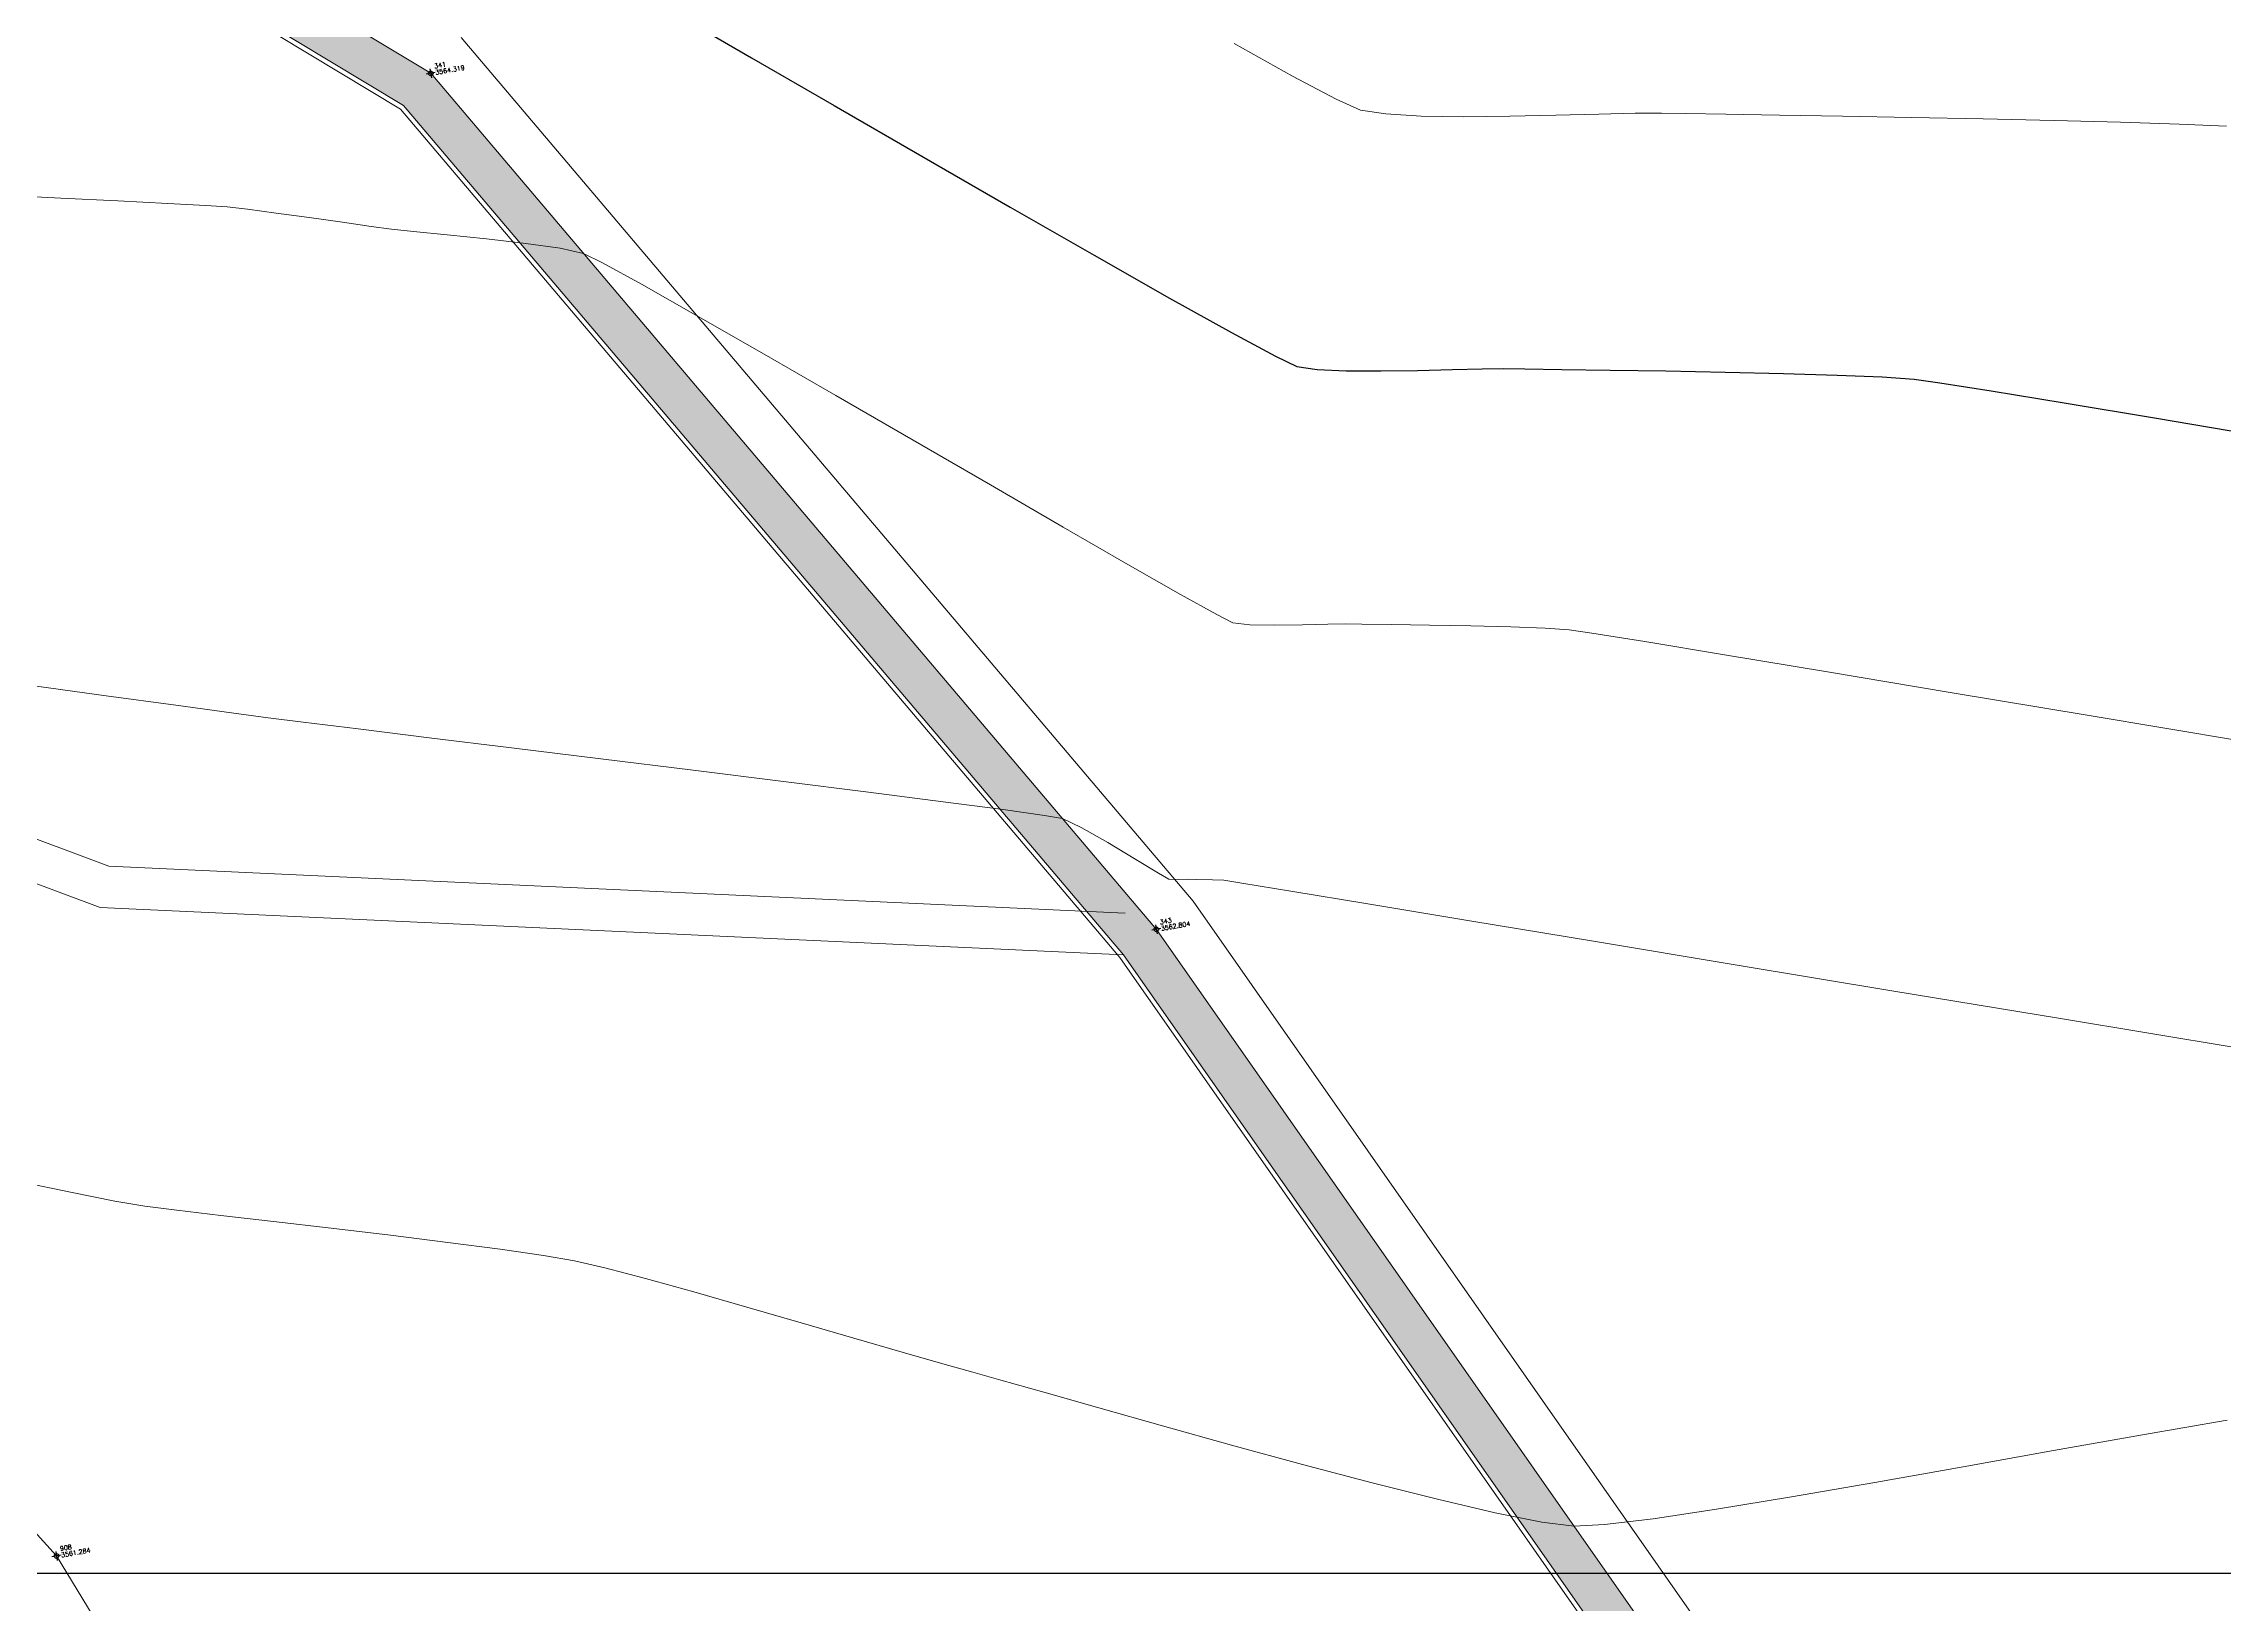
# Model space of a CAD drawing. Header units: millimetres. Extents: x 736950 to 740938, y 8500595 to 8502163.
# Drawn here: x 738206.58 to 738253.74, y 8501299.33 to 8501333.08 of the extents above; entities that cross this region are included whole.
import ezdxf

# ---------------------------------------------------------------- set-up
doc = ezdxf.new("R2010")
doc.units = ezdxf.units.MM
for name, color, linetype, lineweight in [('camino', 22, 'Continuous', 5), ('CAMINO ACTUAL', 1, 'Continuous', 13), ('CONT-MJR', 80, 'Continuous', 30), ('CONT-MNR', 96, 'Continuous', 15), ('COTAS', 40, 'Continuous', 5), ('otros', 4, 'Continuous', 5), ('pista', 251, 'Continuous', 5)]:
    doc.layers.add(name, color=color, linetype=linetype, lineweight=lineweight)
doc.layers.add('Cuadricula Coordenadas', color=5, linetype='Continuous')
doc.styles.add('5mm', font='arial.ttf', dxfattribs={"height": 3})
doc.styles.add('COTAS', font='arial.ttf')
doc.dimstyles.new('Copy of GenDist', dxfattribs={"dimtxt": 2, "dimasz": 2, "dimexe": 0.18, "dimexo": 0.0625, "dimgap": 1, "dimtad": 2, "dimdec": 3, "dimzin": 1, "dimdsep": 46, "dimtxsty": 'COTAS', "dimcen": 0.09, "dimadec": 3, "dimazin": 0, "dimtfac": 1, "dimtdec": 3, "dimtofl": 0, "dimtmove": 0, "dimatfit": 3, "dimfxl": 1, "dimtolj": 1, "dimtzin": 0, "dimarcsym": 0})

# ---------------------------------------------------------------- blocks, each defined once
blk = doc.blocks.new('*D158')
at = {"layer": 'COTAS', "color": 0, "lineweight": -2, "transparency": 16777216}
for p, q in [((738169.779740694, 8501324.935688619), (738170.3857640382, 8501325.420165705)), ((738171.4940221184, 8501323.745601872), (738220.3758375659, 8501262.600251298)), ((738221.1592623712, 8501260.66600394), (738221.7652857155, 8501261.150481027))]:
    blk.add_line(p, q, dxfattribs=at)
at = {"layer": 'COTAS', "color": 0, "transparency": 16777216}
for points in [[(738171.7543832934, 8501323.953744058), (738171.2336609433, 8501323.537459686), (738170.2451690035, 8501325.307768924)], [(738220.6361987409, 8501262.808393484), (738220.1154763908, 8501262.392109113), (738221.6246906808, 8501261.038084246)]]:
    blk.add_solid(points, dxfattribs=at)
at = {"layer": 'Defpoints', "color": 0, "transparency": 16777216}
for p in [(738169.7309229737, 8501324.89666196), (738221.110444651, 8501260.62697728), (738221.6246906808, 8501261.038084246)]:
    blk.add_point(p, dxfattribs=at)
at = {"layer": 'COTAS', "color": 0, "transparency": 16777216, "insert": (738197.5141464667, 8501294.435409749), "char_height": 2, "attachment_point": 5, "rotation": 308.6401106595746, "style": 'COTAS'}
blk.add_mtext('\\A1;82.283', dxfattribs=at)

msp = doc.modelspace()

# ---------------------------------------------------------------- hatches: boundary and pattern name
at = {"layer": 'pista'}
h = msp.add_hatch(dxfattribs=at)
h.set_pattern_fill('HONEY', color=256, scale=3, angle=9.94991650582834, style=0)
h.set_pattern_definition([(9.94991650582834, (1479841.21072825, -18.49207214638591), (0.4979252195647159, 0.4170677100899267), [0.375, -0.75]), (129.9499165058283, (1479841.21072825, -18.49207214638591), (-0.6101538418184378, 0.222682034283025), [0.3749999999999999, -0.7499999999999998]), (69.94991650582834, (1479841.21072825, -18.49207214638591), (-0.112228622253722, 0.6397497443729518), [-0.75, 0.375])])
h.paths.add_polyline_path([(737744.7999806425, 8501250.923935566), (737743.4751223363, 8501250.754223157), (737756.465848178, 8501242.026572531), (737763.5739612179, 8501242.006896213), (737770.002546867, 8501243.455222024), (737769.8468594846, 8501244.342704736), (737763.4750639071, 8501242.907173423), (737756.7405500773, 8501242.925815564)])
h.paths.add_polyline_path([(737794.2809870465, 8501256.017245878), (737809.7820272583, 8501263.709828075), (737823.391616501, 8501273.483615467), (737837.0791595323, 8501280.557800073), (737851.5530432165, 8501285.77819753), (737870.8510758049, 8501293.050216693, -0.9976846880626209), (737871.0089264096, 8501292.63424804), (737865.2748787645, 8501289.581801567, 0.7845063948290762), (737866.1540430214, 8501286.121818589), (737883.2588851704, 8501291.348365877), (737897.4188924351, 8501296.516943583), (737903.2981396064, 8501301.44146652, -0.5512150924587264), (737904.1219025984, 8501301.177325813), (737906.855912117, 8501297.98174819, 0.5618964424650519), (737910.2738656431, 8501298.536066804), (737914.22079628, 8501308.558674501), (737925.6412323939, 8501300.72656757, 0.340189525830376), (737928.7023693406, 8501300.894137181), (737936.9171069289, 8501306.117412793, -0.358727273887905), (737938.1716059428, 8501305.962964654), (737943.1732157968, 8501301.051021611, 0.3417074120720416), (737946.0555081918, 8501300.709858142), (737955.8779356404, 8501307.072689936), (737971.8320576148, 8501314.464803053), (737988.5677626224, 8501323.411181662), (738023.1375471824, 8501336.282937778), (738044.4246208373, 8501357.728329657), (738061.4456776979, 8501362.208386911), (738078.9085143938, 8501363.070318012), (738112.0997810266, 8501372.051506756), (738118.6561313582, 8501373.365123207), (738128.3493353954, 8501376.976906104), (738155.2251721952, 8501366.826195797), (738176.6167526407, 8501363.543890122), (738193.8053773039, 8501353.328603027), (738204.7313956148, 8501340.877429372), (738207.705198212, 8501335.751671141), (738214.35685511, 8501331.742925933), (738229.9282901662, 8501313.374534177), (738233.5603594936, 8501308.186787868), (738234.53883727, 8501308.358438132), (738230.6417003467, 8501313.924784988), (738214.9478837823, 8501332.43754055), (738208.3676942562, 8501336.403214611), (738205.4657963786, 8501341.405035153), (738194.387784551, 8501354.029418997), (738176.9261677533, 8501364.406946706), (738155.4549153853, 8501367.70147717), (738128.3514754312, 8501377.93815071), (738118.4090486554, 8501374.233504975), (738111.8936108743, 8501372.928085677), (738078.7671659255, 8501363.964436961), (738061.3074614278, 8501363.102660457), (738043.958527311, 8501358.536303693), (738022.6381405202, 8501337.057350922), (737988.196920163, 8501324.233464561), (737971.4304040315, 8501315.270615296), (737955.4419368334, 8501307.862588815), (737945.5806043665, 8501301.47455489, -0.3391433520832071), (737943.8038299843, 8501301.693147572), (737938.8116631231, 8501306.59581691, 0.3560082385246841), (737936.4342009705, 8501306.876887502), (737928.158540546, 8501301.61487459, -0.3502196171718997), (737926.1502499409, 8501301.468794718), (737914.5128481541, 8501309.44969617, 0.4302069892023044), (737913.4330382891, 8501309.014522241), (737909.4507249827, 8501298.90206584, -0.5704007069138802), (737907.5397775185, 8501298.566836312), (737904.9064502402, 8501301.644734057, 0.4931454261128044), (737902.7202336333, 8501302.131411942), (737896.9620044216, 8501297.308254998), (737882.9728831241, 8501292.20205278), (737866.0373022418, 8501287.027224885, -0.7384715771871906), (737865.6977918843, 8501288.787355538), (737871.5108758068, 8501291.881875956, 0.9119586051647783), (737870.5337161538, 8501293.892406015), (737851.2416702455, 8501286.62264278), (737836.7183275839, 8501281.384406622), (737822.9200107896, 8501274.252970394), (737809.3164408724, 8501264.483505804), (737793.8201376351, 8501256.79327439), (737778.9884914039, 8501246.402265295), (737769.846859484, 8501244.34270474), (737770.0025468671, 8501243.455222024), (737779.3594973255, 8501245.563292695)])
h.paths.add_polyline_path([(738260.5182952256, 8501271.251537092), (738234.538837269, 8501308.358438132), (738233.56035949, 8501308.186787868), (738259.6897886079, 8501270.86568047), (738269.3749442189, 8501234.589470252), (738274.5057655985, 8501215.583008338), (738279.7983711922, 8501189.602392923), (738280.7089290785, 8501189.641305126), (738275.382018582, 8501215.790318219), (738270.2441657205, 8501234.822827347)])

# ---------------------------------------------------------------- linework, layer by layer
at = {"linetype": 'Continuous', "extrusion": (-0.172787269436437, 0.9849591664230046, 0)}
for points, elevation in [([(-2196033.698162654, 0), (-2196033.498162655, 0)], 8245911.166062787), ([(-2196045.957162654, 0), (-2196045.757162655, 0)], 8245890.220062788), ([(-2196020.186162655, 0), (-2196019.986162655, 0)], 8245880.983062787)]:
    msp.add_lwpolyline(points, dxfattribs=dict(at, elevation=elevation))
at = {"linetype": 'Continuous', "extrusion": (0.9849591664230046, 0.172787269436437, 0)}
for points, elevation in [([(8245911.266062788, 0), (8245911.066062788, 0)], 2196033.598162655), ([(8245890.320062786, 0), (8245890.120062787, 0)], 2196045.857162654), ([(8245881.083062787, 0), (8245880.883062787, 0)], 2196020.086162655)]:
    msp.add_lwpolyline(points, dxfattribs=dict(at, elevation=elevation))
at = {"linetype": 'Continuous'}
for centre in [(738214.9478837845, 8501332.437540548), (738230.6417003514, 8501313.924784983), (738206.8543536813, 8501300.373816444)]:
    msp.add_circle(centre, 0.05, dxfattribs=at)
at = {"layer": 'camino'}
for p, q in [((738208.3676942562, 8501336.40321461), (738214.9478837845, 8501332.437540548)), ((738207.6278677519, 8501335.681519225), (738214.2911852582, 8501331.665746536)), ((738215.6045823109, 8501333.20933456), (738231.4343783318, 8501314.536174776)), ((738214.9478837845, 8501332.437540548), (738230.6417003514, 8501313.924784983)), ((738214.2911852582, 8501331.665746536), (738229.849022371, 8501313.313395191)), ((738231.4343783318, 8501314.536174776), (738261.4703144111, 8501271.635337135)), ((738230.6417003514, 8501313.924784983), (738260.5469717712, 8501271.210577894)), ((738229.849022371, 8501313.313395191), (738259.6236291311, 8501270.785818651))]:
    msp.add_line(p, q, dxfattribs=at)
at = {"layer": 'CAMINO ACTUAL'}
for points in [[(737988.1969201654, 8501324.23346456), (738022.638140521, 8501337.057350922), (738043.9585273108, 8501358.536303693), (738061.3074614247, 8501363.102660459), (738078.7671659256, 8501363.964436961), (738111.8936108851, 8501372.92808568), (738118.4090486645, 8501374.233504977), (738128.3514754305, 8501377.93815071), (738155.454915393, 8501367.70147717), (738176.9261677564, 8501364.406946704), (738194.3877845515, 8501354.029418996), (738205.4657963796, 8501341.405035151), (738208.3676942562, 8501336.40321461), (738214.9478837845, 8501332.437540548), (738230.6417003514, 8501313.924784983), (738260.5182952263, 8501271.25153709), (738270.2441656903, 8501234.822827455), (738275.3820185816, 8501215.79031822), (738280.7089290787, 8501189.641305126)], [(737988.5677626258, 8501323.411181664), (738023.1375471818, 8501336.282937778), (738044.4246208366, 8501357.728329655), (738061.4456777014, 8501362.208386911), (738078.9085143864, 8501363.070318013), (738112.0997810143, 8501372.051506754), (738118.6561313678, 8501373.365123209), (738128.349335396, 8501376.976906104), (738155.2251721928, 8501366.826195799), (738176.6167526424, 8501363.54389012), (738193.8053773035, 8501353.328603027), (738204.7313956139, 8501340.877429372), (738207.7051982115, 8501335.751671143), (738214.356855111, 8501331.742925936), (738229.9282901693, 8501313.374534167), (738259.6897886079, 8501270.86568047), (738269.3749442361, 8501234.589470183), (738274.5057655985, 8501215.583008338), (738279.7983711922, 8501189.602392923)], [(738093.8761718919, 8501235.46064126), (738093.9013649912, 8501263.021458106), (738108.246504098, 8501293.376162551), (738130.6927590324, 8501322.971834073), (738156.0281694944, 8501333.182252103), (738181.8628178234, 8501325.055443931), (738207.9830106231, 8501315.289604774), (738229.969835605, 8501314.273574755)], [(738094.776171516, 8501235.459818577), (738094.8011804053, 8501262.819112971), (738109.0201933249, 8501292.906930974), (738131.2596733273, 8501322.229967128), (738156.0656004942, 8501332.226998217), (738181.5699871156, 8501324.204080507), (738207.8002450941, 8501314.397090089), (738229.9282901693, 8501313.374534167)]]:
    msp.add_lwpolyline(points, dxfattribs=at)
at = {"layer": 'CONT-MJR', "extrusion": (0.5012725048229137, 0.865289475209633, 0), "elevation": 7726164.110055229}
msp.add_lwpolyline([(3622710.568837062, 3565), (3622708.74525395, 3565)], dxfattribs=at)
at = {"layer": 'CONT-MJR', "extrusion": (-0.5011766257147247, -0.8653450120253787, 0), "elevation": -7726565.466950973}
msp.add_lwpolyline([(-3621852.646556129, 3565), (-3621850.581116423, 3565)], dxfattribs=at)
at = {"layer": 'CONT-MJR', "elevation": 3565}
for points in [[(738223.6744200895, 8501331.740000406), (738225.5714767193, 8501330.643273493)], [(738230.9245587981, 8501327.57824406), (738232.2640502524, 8501326.829822067)], [(738232.2640502524, 8501326.829822067), (738233.2150204356, 8501326.317129342)], [(738234.1173818175, 8501326.0346995), (738234.7495761048, 8501326.005224729)], [(738235.4986153775, 8501326.0015767), (738236.2887147941, 8501326.014129318)], [(738237.6889546969, 8501326.049332086), (738238.1475254999, 8501326.052730046)], [(738238.6096171843, 8501326.045982061), (738239.4081314057, 8501326.035144785)], [(738240.455138252, 8501326.019979246), (738241.662707809, 8501326.00024648)], [(738241.662707809, 8501326.00024648), (738242.942910165, 8501325.97570751)], [(738247.0314493106, 8501325.824710263), (738247.5891900763, 8501325.747013452)], [(738247.5891900763, 8501325.747013452), (738248.6941298221, 8501325.571379514)]]:
    msp.add_lwpolyline(points, dxfattribs=at)
at = {"layer": 'CONT-MJR', "extrusion": (-0.4992340795629375, -0.8664671567941549, 0), "elevation": -7734671.155130211}
msp.add_lwpolyline([(-3604505.766764665, 3565), (-3604503.565707985, 3565)], dxfattribs=at)
at = {"layer": 'CONT-MJR', "extrusion": (-0.4971752958823187, -0.8676501167892097, 0), "elevation": -7743208.037200491}
msp.add_lwpolyline([(-3586127.873603895, 3565.00000000001), (-3586125.77877559, 3565.00000000001)], dxfattribs=at)
at = {"layer": 'CONT-MJR', "extrusion": (-0.4938015252215336, -0.8695746395157158, 0), "elevation": -7757078.420769432}
msp.add_lwpolyline([(-3556023.507036785, 3565), (-3556021.634442233, 3565)], dxfattribs=at)
at = {"layer": 'CONT-MJR', "extrusion": (-0.4253414125372584, -0.905032973311365, 0), "elevation": -8007981.792340446}
msp.add_lwpolyline([(-2947840.742580813, 3565.00000000001), (-2947840.231221628, 3565.00000000001)], dxfattribs=at)
at = {"layer": 'CONT-MJR', "extrusion": (-0.1461234980581915, -0.9892663561019539, 0), "elevation": -8517949.179999594}
msp.add_lwpolyline([(-511933.7674047934, 3565.000000000013), (-511933.3230710133, 3565.000000000013)], dxfattribs=at)
at = {"layer": 'CONT-MJR', "extrusion": (-0.004870220292260169, -0.9999881404068275, 0), "elevation": -8504820.548814716}
msp.add_lwpolyline([(696822.6639905449, 3565.000000000003), (696823.4130387009, 3565.000000000003)], dxfattribs=at)
at = {"layer": 'CONT-MJR', "extrusion": (0.02531330530418849, -0.9996795669486183, 0), "elevation": -8479914.707730953}
msp.add_lwpolyline([(953196.3942942556, 3565), (953197.1499111009, 3565)], dxfattribs=at)
at = {"layer": 'CONT-MJR', "extrusion": (0.02492089368957684, -0.9996894263008451, 0), "elevation": -8480288.21808915}
msp.add_lwpolyline([(949868.4093750955, 3565.000000000003), (949869.0544406181, 3565.000000000003)], dxfattribs=at)
at = {"layer": 'CONT-MJR', "extrusion": (-0.01460157311279123, -0.9998933913486138, 0), "elevation": -8511199.17611033}
msp.add_lwpolyline([(614026.7110375764, 3565.000000000012), (614027.1731785291, 3565.000000000012)], dxfattribs=at)
at = {"layer": 'CONT-MJR', "extrusion": (-0.01448314184357377, -0.999895113800612, 0), "elevation": -8511126.389429692}
msp.add_lwpolyline([(615036.0661801808, 3565.000000000004), (615037.1132968548, 3565.000000000004)], dxfattribs=at)
at = {"layer": 'CONT-MJR', "extrusion": (-0.02338202665186079, -0.9997266030418774, 0), "elevation": -8516263.355212424}
msp.add_lwpolyline([(539262.8789950691, 3565.000000000006), (539264.144246226, 3565.000000000006)], dxfattribs=at)
at = {"layer": 'CONT-MJR', "extrusion": (-0.0300019205580159, -0.9995498410598795, 0), "elevation": -8519647.74232115}
msp.add_lwpolyline([(482855.774911873, 3565.000000000004), (482856.9371132618, 3565.000000000004)], dxfattribs=at)
at = {"layer": 'CONT-MJR', "extrusion": (-0.04158223649759873, -0.9991350847647469, 0), "elevation": -8524670.878502151}
msp.add_lwpolyline([(384102.705241216, 3565.00000000001), (384103.6766026333, 3565.00000000001)], dxfattribs=at)
at = {"layer": 'CONT-MJR', "extrusion": (-0.06660209229168952, -0.9977796155977379, 0), "elevation": -8531618.410373189}
msp.add_lwpolyline([(170401.0591035025, 3565.00000000001), (170401.7520765882, 3565.00000000001)], dxfattribs=at)
at = {"layer": 'CONT-MJR', "extrusion": (-0.1626567048812418, -0.9866827232485511, 0), "elevation": -8508192.165961329}
msp.add_lwpolyline([(-654380.3726045337, 3565.00000000001), (-654378.7676444073, 3565.00000000001)], dxfattribs=at)
at = {"layer": 'CONT-MJR', "extrusion": (-0.1652111391215699, -0.9862582215171407, 0), "elevation": -8506469.15043514}
msp.add_lwpolyline([(-676408.2326263668, 3565.000000000013), (-676406.2111671097, 3565.000000000013)], dxfattribs=at)
at = {"layer": 'CONT-MJR', "extrusion": (-0.1665186328689467, -0.9860383080324299, 0), "elevation": -8505564.854663765}
msp.add_lwpolyline([(-687683.9920477093, 3565), (-687681.6237594993, 3565)], dxfattribs=at)
at = {"layer": 'CONT-MNR'}
for points, elevation in [([(738232.3224877508, 8501333.079970274), (738233.5845271184, 8501332.37467633)], 3566), ([(738235.0603842941, 8501331.643726407), (738235.6025549524, 8501331.55793521)], 3566), ([(738237.2885989349, 8501331.49950191), (738238.2846938676, 8501331.508089177)], 3566), ([(738241.5654786485, 8501331.575473674), (738242.0840358865, 8501331.567073502)], 3566), ([(738242.0840358865, 8501331.567073502), (738242.9595067455, 8501331.553455757)], 3566), ([(738246.975585755, 8501331.484176757), (738248.5268958047, 8501331.452568388)], 3566), ([(738252.7661356846, 8501331.336228697), (738253.7903804571, 8501331.291237159)], 3566), ([(738211.606913214, 8501329.416183986), (738212.3217128693, 8501329.3168958)], 3564), ([(738212.3217128693, 8501329.3168958), (738213.0363465053, 8501329.21581786)], 3564), ([(738213.6588343073, 8501329.127731014), (738214.0971964623, 8501329.067416111)], 3564), ([(738214.0971964623, 8501329.067416111), (738214.5761045992, 8501329.015510414)], 3564), ([(738217.0077026489, 8501328.760443356), (738217.7480468424, 8501328.65292711)], 3564), ([(738217.7480468424, 8501328.65292711), (738218.2523902716, 8501328.539475307)], 3564), ([(738222.1110316535, 8501326.391270706), (738223.7064213024, 8501325.471271433)], 3564), ([(738225.3819050547, 8501324.501901306), (738227.0513841009, 8501323.535064528)], 3564), ([(738227.0513841009, 8501323.535064528), (738228.6287596319, 8501322.622665295)], 3564), ([(738228.6287596319, 8501322.622665295), (738230.0279328387, 8501321.816607807)], 3564), ([(738231.1628049118, 8501321.168796264), (738231.9472770424, 8501320.731134864)], 3564), ([(738231.9472770424, 8501320.731134864), (738232.2952504213, 8501320.555527804)], 3564), ([(738232.6620948551, 8501320.511721967), (738233.2022063286, 8501320.501650682)], 3564), ([(738233.8023277785, 8501320.510928176), (738234.3492021402, 8501320.525168682)], 3564), ([(738234.3492021402, 8501320.525168682), (738234.7295723512, 8501320.529986419)], 3564), ([(738234.7295723512, 8501320.529986419), (738235.0888925287, 8501320.524857875)], 3564), ([(738235.0888925287, 8501320.524857875), (738235.7284761752, 8501320.515986267)], 3564), ([(738236.5465417794, 8501320.50309498), (738237.4413078293, 8501320.485907402)], 3564), ([(738240.057081504, 8501320.33247575), (738241.2033142314, 8501320.146751959)], 3564), ([(738207.9277266618, 8501318.977274537), (738209.4369350031, 8501318.771589886)], 3563), ([(738211.4304649623, 8501318.50276237), (738212.1878342906, 8501318.406362794)], 3563), ([(738220.6202734974, 8501317.365596509), (738222.5810532338, 8501317.12165273)], 3563), ([(738222.5810532338, 8501317.12165273), (738224.4149880619, 8501316.891099837)], 3563), ([(738224.4149880619, 8501316.891099837), (738226.0285313225, 8501316.684789702)], 3563), ([(738229.5913708528, 8501315.801432947), (738230.2000218623, 8501315.43771721)], 3563), ([(738230.9126834847, 8501315.011428501), (738231.1104196258, 8501315.003110323)], 3563), ([(738231.1104196258, 8501315.003110323), (738231.3116192027, 8501315.00724279)], 3563), ([(738231.5175810064, 8501315.004319675), (738231.8525194197, 8501314.997727806)], 3563), ([(738231.8525194197, 8501314.997727806), (738232.104537758, 8501314.986891298)], 3563), ([(738237.4244508494, 8501314.108478615), (738240.0959407446, 8501313.6663758)], 3563), ([(738250.1934965468, 8501311.996747117), (738254.0169309841, 8501311.365488913)], 3563), ([(738208.116872901, 8501308.047358004), (738208.763733462, 8501307.938108629)], 3562), ([(738215.3190864145, 8501307.15558836), (738216.4466701711, 8501307.008277854)], 3562), ([(738216.4466701711, 8501307.008277854), (738217.3850275788, 8501306.873284202)], 3562), ([(738221.7847685914, 8501305.757607529), (738222.9602051588, 8501305.417107813)], 3562), ([(738225.1451533191, 8501304.779818753), (738226.0235643106, 8501304.52659556)], 3562), ([(738226.0235643106, 8501304.52659556), (738226.6718661753, 8501304.346030694)], 3562), ([(738226.6718661753, 8501304.346030694), (738227.2774787352, 8501304.177980555)], 3562), ([(738248.090816319, 8501302.304115344), (738250.0458760018, 8501302.653135909)], 3562), ([(738250.0458760018, 8501302.653135909), (738251.973282803, 8501302.995090038)], 3562), ([(738233.8019196317, 8501302.354431959), (738235.3115283103, 8501301.955486085)], 3562), ([(738246.177703623, 8501301.965125307), (738248.090816319, 8501302.304115344)], 3562), ([(738235.3115283103, 8501301.955486085), (738236.7245254484, 8501301.599269303)], 3562), ([(738242.7557186604, 8501301.385624701), (738244.3761377807, 8501301.653262772)], 3562), ([(738238.9780821782, 8501301.1078364), (738239.677340307, 8501301.01902697)], 3562)]:
    msp.add_lwpolyline(points, dxfattribs=dict(at, elevation=elevation))
at = {"layer": 'CONT-MNR', "extrusion": (0.4670101056742672, 0.8842519783399468, 0), "elevation": 7862082.515155288}
msp.add_lwpolyline([(3317423.623074566, 3566), (3317422.555537811, 3566)], dxfattribs=at)
at = {"layer": 'CONT-MNR', "extrusion": (-0.400384226336248, -0.9163473529732731, 0), "elevation": -8085750.421982883}
msp.add_lwpolyline([(-2727319.929987173, 3566.00000000001), (-2727319.349546051, 3566.00000000001)], dxfattribs=at)
at = {"layer": 'CONT-MNR', "extrusion": (-0.05847194006404757, -0.9982890524417998, 0), "elevation": -8529952.293370446}
msp.add_lwpolyline([(239883.1708332012, 3566), (239883.9395163231, 3566)], dxfattribs=at)
at = {"layer": 'CONT-MNR', "extrusion": (-0.0146792267919823, -0.9998922543458318, 0), "elevation": -8511252.270563843}
msp.add_lwpolyline([(613363.8548493012, 3566.000000000013), (613364.7736243325, 3566.000000000013)], dxfattribs=at)
at = {"layer": 'CONT-MNR', "extrusion": (0.02127929500268841, -0.9997735701668597, 0), "elevation": -8483697.362772062}
msp.add_lwpolyline([(918973.4665985268, 3566.000000000013), (918974.4664495565, 3566.000000000013)], dxfattribs=at)
at = {"layer": 'CONT-MNR', "extrusion": (0.02644140197323885, -0.9996503650085311, 0), "elevation": -8478839.084719466}
msp.add_lwpolyline([(962768.294308344, 3566.000000000006), (962769.2238984999, 3566.000000000006)], dxfattribs=at)
at = {"layer": 'CONT-MNR', "extrusion": (0.02355716582404116, -0.9997224914636754, 0), "elevation": -8481581.514739273}
msp.add_lwpolyline([(938302.6227639475, 3566.000000000004), (938303.4079983043, 3566.000000000004)], dxfattribs=at)
at = {"layer": 'CONT-MNR', "extrusion": (0.005346409511762629, -0.9999857078505335, 0), "elevation": -8497263.131444488}
msp.add_lwpolyline([(783682.0475309489, 3566), (783682.6144176127, 3566)], dxfattribs=at)
at = {"layer": 'CONT-MNR', "extrusion": (-0.01602568392547288, -0.9998715804815742, 0), "elevation": -8512070.664880956}
msp.add_lwpolyline([(601908.5022800736, 3566.00000000001), (601909.6596316511, 3566.00000000001)], dxfattribs=at)
at = {"layer": 'CONT-MNR', "extrusion": (-0.01700133932218534, -0.999855466785701, 0), "elevation": -8512653.948866643}
msp.add_lwpolyline([(593603.3937991987, 3566.00000000001), (593604.7577498475, 3566.00000000001)], dxfattribs=at)
at = {"layer": 'CONT-MNR', "extrusion": (-0.01841855094534933, -0.999830364102368, 0), "elevation": -8513486.792709455}
msp.add_lwpolyline([(581538.0399765508, 3566.000000000013), (581539.535352766, 3566.000000000013)], dxfattribs=at)
at = {"layer": 'CONT-MNR', "extrusion": (-0.02308706435074295, -0.9997334582075688, 0), "elevation": -8516109.483692251}
msp.add_lwpolyline([(541780.9664977448, 3566), (541782.4992223044, 3566)], dxfattribs=at)
at = {"layer": 'CONT-MNR', "extrusion": (-0.02702217986611341, -0.99963483422462, 0), "elevation": -8518176.147789752}
msp.add_lwpolyline([(508255.9688999925, 3566), (508257.4075658137, 3566)], dxfattribs=at)
at = {"layer": 'CONT-MNR', "extrusion": (-0.03314558928086659, -0.9994505339991692, 0), "elevation": -8521129.966669451}
msp.add_lwpolyline([(456064.2150485552, 3566.000000000012), (456065.4845294771, 3566.000000000012)], dxfattribs=at)
at = {"layer": 'CONT-MNR', "extrusion": (-0.05208373931716878, -0.9986427209461556, 0), "elevation": -8528239.639761042}
msp.add_lwpolyline([(294422.6907617222, 3564.000000000004), (294423.9547864757, 3564.000000000004)], dxfattribs=at)
at = {"layer": 'CONT-MNR', "extrusion": (-0.04956873899913689, -0.9987707144855799, 0), "elevation": -8527471.164331151}
msp.add_lwpolyline([(315899.2875020987, 3564.000000000013), (315900.517070063, 3564.000000000013)], dxfattribs=at)
at = {"layer": 'CONT-MNR', "extrusion": (-0.04927222717171029, -0.9987853861713935, 0), "elevation": -8527377.00571341}
msp.add_lwpolyline([(318432.0926266743, 3564.000000000013), (318433.1765944774, 3564.000000000013)], dxfattribs=at)
at = {"layer": 'CONT-MNR', "extrusion": (-0.05224619928792515, -0.9986342346725184, 0), "elevation": -8528287.43075428}
msp.add_lwpolyline([(293038.8779061816, 3564.000000000013), (293039.7051292745, 3564.000000000013)], dxfattribs=at)
at = {"layer": 'CONT-MNR', "extrusion": (-0.06612575474635587, -0.9978112970693531, 0), "elevation": -8531537.394798959}
msp.add_lwpolyline([(174437.5289052182, 3564.000000000003), (174437.9882934552, 3564.000000000003)], dxfattribs=at)
at = {"layer": 'CONT-MNR', "extrusion": (-0.1161641149415028, -0.9932300329731565, 0), "elevation": -8529529.404097699}
msp.add_lwpolyline([(-254336.5393445158, 3564.000000000013), (-254336.0971586796, 3564.000000000013)], dxfattribs=at)
at = {"layer": 'CONT-MNR', "extrusion": (0.1316208817282614, 0.9913001278589019, 0), "elevation": 8524532.999837788}
msp.add_lwpolyline([(387163.8417538719, 3564.000000000013), (387163.2133005473, 3564.000000000013)], dxfattribs=at)
at = {"layer": 'CONT-MNR', "extrusion": (-0.1401118672942976, -0.9901356799162957, 0), "elevation": -8520901.790279591}
msp.add_lwpolyline([(-460206.044245788, 3564), (-460205.4155563922, 3564)], dxfattribs=at)
at = {"layer": 'CONT-MNR', "extrusion": (-0.09689433539432096, -0.9952946738370968, 0), "elevation": -8532856.300404338}
msp.add_lwpolyline([(-88989.5891805205, 3564), (-88988.86066962138, 3564)], dxfattribs=at)
at = {"layer": 'CONT-MNR', "extrusion": (-0.1006769015409439, -0.9949191733483254, 0), "elevation": -8532456.395437505}
msp.add_lwpolyline([(-121422.8999444033, 3564), (-121422.044886013, 3564)], dxfattribs=at)
at = {"layer": 'CONT-MNR', "extrusion": (-0.1142203624402838, -0.9934554387611003, 0), "elevation": -8530010.707938002}
msp.add_lwpolyline([(-237640.012392491, 3564.000000000013), (-237639.1509537068, 3564.000000000013)], dxfattribs=at)
at = {"layer": 'CONT-MNR', "extrusion": (-0.4410664600811168, -0.8974744440882495, 0), "elevation": -7955328.416326227}
msp.add_lwpolyline([(-3087118.869213189, 3564.000000000006), (-3087118.407890699, 3564.000000000006)], dxfattribs=at)
at = {"layer": 'CONT-MNR', "extrusion": (0.4813396417590663, 0.8765341689125724, 0), "elevation": 7807038.676082176}
msp.add_lwpolyline([(3444952.450484946, 3564.00000000001), (3444951.493859962, 3564.00000000001)], dxfattribs=at)
at = {"layer": 'CONT-MNR', "extrusion": (-0.4922465894894001, -0.8704557973476047, 0), "elevation": -7763416.168012808}
msp.add_lwpolyline([(-3542162.205084375, 3564.00000000001), (-3542160.853028339, 3564.00000000001)], dxfattribs=at)
at = {"layer": 'CONT-MNR', "extrusion": (-0.4970724960325081, -0.8677090144097918, 0), "elevation": -7743627.451502348}
msp.add_lwpolyline([(-3585215.195609358, 3564.000000000002), (-3585213.548517172, 3564.000000000002)], dxfattribs=at)
at = {"layer": 'CONT-MNR', "extrusion": (0.5007859952828773, 0.865571133372953, 0), "elevation": 7728194.016902389}
msp.add_lwpolyline([(3618359.607104475, 3564.000000000013), (3618357.67140712, 3564.000000000013)], dxfattribs=at)
at = {"layer": 'CONT-MNR', "extrusion": (-0.4957426904840239, -0.868469449567261, 0), "elevation": -7749110.418907053}
msp.add_lwpolyline([(-3573337.924022828, 3564), (-3573336.617273264, 3564)], dxfattribs=at)
at = {"layer": 'CONT-MNR', "extrusion": (0.1185701978472693, 0.9929456723217337, 0), "elevation": 8528881.803936232}
msp.add_lwpolyline([(274978.6974949439, 3564.00000000001), (274978.3280442841, 3564.00000000001)], dxfattribs=at)
at = {"layer": 'CONT-MNR', "extrusion": (0.01545751551313246, -0.999880525469999, 0), "elevation": -8488893.55920395}
msp.add_lwpolyline([(869554.295677841, 3564.000000000004), (869554.8958709984, 3564.000000000004)], dxfattribs=at)
at = {"layer": 'CONT-MNR', "extrusion": (0.01575629910945536, 0.9998758618140422, 0), "elevation": 8511897.040430324}
msp.add_lwpolyline([(-604194.7363568046, 3564.000000000013), (-604195.5545239743, 3564.000000000013)], dxfattribs=at)
at = {"layer": 'CONT-MNR', "extrusion": (-0.02501328127822935, -0.9996871189325669, 0), "elevation": -8517126.324448735}
msp.add_lwpolyline([(525360.5402387986, 3564.000000000002), (525361.4101959758, 3564.000000000002)], dxfattribs=at)
at = {"layer": 'CONT-MNR', "extrusion": (-0.03579987056076516, -0.9993589791800704, 0), "elevation": -8522299.776709048}
msp.add_lwpolyline([(433418.9126533531, 3564.000000000003), (433419.6559522289, 3564.000000000003)], dxfattribs=at)
at = {"layer": 'CONT-MNR', "extrusion": (-0.06160481028431519, -0.9981006198524445, 0), "elevation": -8530652.275124624}
msp.add_lwpolyline([(213114.624491619, 3564.000000000013), (213115.1396484135, 3564.000000000013)], dxfattribs=at)
at = {"layer": 'CONT-MNR', "extrusion": (-0.1482649755543988, -0.9889476715296182, 0), "elevation": -8516816.091745755}
msp.add_lwpolyline([(-530367.7603479266, 3564), (-530367.2657939846, 3564)], dxfattribs=at)
at = {"layer": 'CONT-MNR', "extrusion": (-0.1627549375481523, -0.986666524365602, 0), "elevation": -8508120.402655909}
msp.add_lwpolyline([(-655233.947343932, 3564), (-655232.1977369223, 3564)], dxfattribs=at)
at = {"layer": 'CONT-MNR', "extrusion": (-0.1639199963084794, -0.9864736361455526, 0), "elevation": -8507340.694592029}
msp.add_lwpolyline([(-665279.1332811343, 3564.000000000003), (-665276.8734885687, 3564.000000000003)], dxfattribs=at)
at = {"layer": 'CONT-MNR', "extrusion": (-0.1353677275702031, -0.9907954270849656, 0), "elevation": -8522997.496524923}
msp.add_lwpolyline([(-419392.9258725696, 3563.000000000013), (-419391.1922736522, 3563.000000000013)], dxfattribs=at)
at = {"layer": 'CONT-MNR', "extrusion": (-0.1644768737054064, -0.9863809396050269, 0), "elevation": -8506963.76372759}
msp.add_lwpolyline([(-670079.4989297612, 3564), (-670076.8071967948, 3564)], dxfattribs=at)
at = {"layer": 'CONT-MNR', "extrusion": (-0.1343402380671972, -0.9909352655123587, 0), "elevation": -8523427.805631926}
msp.add_lwpolyline([(-410551.4232676023, 3563), (-410550.2114041065, 3563)], dxfattribs=at)
at = {"layer": 'CONT-MNR', "extrusion": (-0.1647273509312935, -0.9863391403848671, 0), "elevation": -8506793.329485469}
msp.add_lwpolyline([(-672237.0521914355, 3564.000000000013), (-672234.0067647083, 3564.000000000013)], dxfattribs=at)
at = {"layer": 'CONT-MNR', "extrusion": (-0.1325797102740479, -0.9911723464784769, 0), "elevation": -8524143.666115917}
msp.add_lwpolyline([(-395408.3880237058, 3563.000000000013), (-395407.5883124481, 3563.000000000013)], dxfattribs=at)
at = {"layer": 'CONT-MNR', "extrusion": (-0.1233332664842688, -0.9923653084314872, 0), "elevation": -8527459.582888607}
msp.add_lwpolyline([(-315919.2030115039, 3563.000000000013), (-315918.002038062, 3563.000000000013)], dxfattribs=at)
at = {"layer": 'CONT-MNR', "extrusion": (-0.1223780653434534, -0.9924835560969227, 0), "elevation": -8527759.701663366}
msp.add_lwpolyline([(-307710.2411306179, 3563.000000000013), (-307708.6968302004, 3563.000000000013)], dxfattribs=at)
at = {"layer": 'CONT-MNR', "extrusion": (-0.1647870602179353, -0.9863291665487394, 0), "elevation": -8506752.6191571}
msp.add_lwpolyline([(-672748.9776233514, 3564.000000000012), (-672745.6567499968, 3564.000000000012)], dxfattribs=at)
at = {"layer": 'CONT-MNR', "extrusion": (0.1221134399689888, 0.9925161498831847, 0), "elevation": 8527841.441409852}
msp.add_lwpolyline([(305434.9711336141, 3563.000000000013), (305433.1776771533, 3563.000000000013)], dxfattribs=at)
at = {"layer": 'CONT-MNR', "extrusion": (-0.1222361446772729, -0.9925010453064708, 0), "elevation": -8527803.615266103}
msp.add_lwpolyline([(-306487.4798546613, 3563.00000000001), (-306485.5314138184, 3563.00000000001)], dxfattribs=at)
at = {"layer": 'CONT-MNR', "extrusion": (-0.1226737896725868, -0.9924470471150417, 0), "elevation": -8527667.637177484}
msp.add_lwpolyline([(-310245.9529910119, 3563.000000000006), (-310243.9437372286, 3563.000000000006)], dxfattribs=at)
at = {"layer": 'CONT-MNR', "extrusion": (-0.13061561031437, -0.9914330851561313, 0), "elevation": -8524910.471956924}
msp.add_lwpolyline([(-378502.9582501769, 3563), (-378501.6474153331, 3563)], dxfattribs=at)
at = {"layer": 'CONT-MNR', "extrusion": (-0.1390529917575947, -0.9902849415613985, 0), "elevation": -8521378.445414364}
msp.add_lwpolyline([(-451078.0885881996, 3563.000000000003), (-451077.1877160269, 3563.000000000003)], dxfattribs=at)
at = {"layer": 'CONT-MNR', "extrusion": (0.172453801393341, 0.9850176071446572, 0), "elevation": 8501256.589267168}
msp.add_lwpolyline([(738916.532967029, 3563.000000000013), (738916.1359298626, 3563.000000000013)], dxfattribs=at)
at = {"layer": 'CONT-MNR', "extrusion": (0.4288240116583136, 0.9033880489719082, 0), "elevation": 7996557.718506447}
msp.add_lwpolyline([(2978661.663749506, 3563.000000000013), (2978661.219858621, 3563.000000000013)], dxfattribs=at)
at = {"layer": 'CONT-MNR', "extrusion": (0.4929435326063063, 0.8700613045421658, 0), "elevation": 7760571.419164543}
msp.add_lwpolyline([(3548364.307133787, 3563.000000000004), (3548363.641640417, 3563.000000000004)], dxfattribs=at)
at = {"layer": 'CONT-MNR', "extrusion": (-0.5188606353885974, -0.8548588427595172, 0), "elevation": -7650463.267666949}
msp.add_lwpolyline([(-3779915.315172024, 3563.000000000002), (-3779914.742096529, 3563.000000000002)], dxfattribs=at)
at = {"layer": 'CONT-MNR', "extrusion": (-0.5009616564850825, -0.8654694787984856, 0), "elevation": -7727454.052929183}
msp.add_lwpolyline([(-3619916.78458336, 3563.000000000003), (-3619916.527193616, 3563.000000000003)], dxfattribs=at)
at = {"layer": 'CONT-MNR', "extrusion": (-0.01419107578935452, -0.999899301613888, 0), "elevation": -8510935.235034997}
msp.add_lwpolyline([(617514.1673405857, 3563), (617514.3733231316, 3563)], dxfattribs=at)
at = {"layer": 'CONT-MNR', "extrusion": (-0.1604725017414202, -0.9870403113271767, 0), "elevation": -8509606.54403259}
msp.add_lwpolyline([(-635562.4377436107, 3563), (-635562.0497112541, 3563)], dxfattribs=at)
at = {"layer": 'CONT-MNR', "extrusion": (-0.1627324746459431, -0.9866702294564317, 0), "elevation": -8508128.746920574}
msp.add_lwpolyline([(-655047.9975537497, 3563.000000000002), (-655046.9215347148, 3563.000000000002)], dxfattribs=at)
at = {"layer": 'CONT-MNR', "extrusion": (-0.1631345795742941, -0.986603825731037, 0), "elevation": -8507861.075298872}
msp.add_lwpolyline([(-658514.3635508398, 3563.000000000013), (-658512.6715703161, 3563.000000000013)], dxfattribs=at)
at = {"layer": 'CONT-MNR', "extrusion": (-0.1632531978870961, -0.9865842049108818, 0), "elevation": -8507781.840752583}
msp.add_lwpolyline([(-659535.5679302164, 3563.00000000001), (-659533.3320145232, 3563.00000000001)], dxfattribs=at)
at = {"layer": 'CONT-MNR', "extrusion": (-0.1632289826326384, -0.9865882115800462, 0), "elevation": -8507798.025989734}
msp.add_lwpolyline([(-659321.804832606, 3563), (-659318.6971258792, 3563)], dxfattribs=at)
at = {"layer": 'CONT-MNR', "extrusion": (-0.1631509710142998, -0.9866011152725762, 0), "elevation": -8507850.132777048}
msp.add_lwpolyline([(-658645.9698655594, 3563.00000000001), (-658642.5343029638, 3563.00000000001)], dxfattribs=at)
at = {"layer": 'CONT-MNR', "extrusion": (-0.1630402540818193, -0.9866194177842517, 0), "elevation": -8507923.99175654}
msp.add_lwpolyline([(-657687.783283861, 3563.000000000002), (-657684.0918917925, 3563.000000000002)], dxfattribs=at)
at = {"layer": 'CONT-MNR', "extrusion": (-0.2021746788556976, -0.9793494775766185, 0), "elevation": -8474998.577030903}
msp.add_lwpolyline([(-995787.5741443756, 3562), (-995786.4293340003, 3562)], dxfattribs=at)
at = {"layer": 'CONT-MNR', "extrusion": (-0.195048786287388, -0.980793541459066, 0), "elevation": -8482014.624026276}
msp.add_lwpolyline([(-934141.0018439263, 3562.000000000004), (-934140.0632107834, 3562.000000000004)], dxfattribs=at)
at = {"layer": 'CONT-MNR', "extrusion": (-0.1232822440280147, -0.9923716482787167, 0), "elevation": -8527465.004020004}
msp.add_lwpolyline([(-315482.8721432366, 3562), (-315482.1728303758, 3562)], dxfattribs=at)
at = {"layer": 'CONT-MNR', "extrusion": (-0.1171971120556464, -0.9931086732708644, 0), "elevation": -8529238.578399377}
msp.add_lwpolyline([(-263206.5137940863, 3562.000000000013), (-263205.5541536703, 3562.000000000013)], dxfattribs=at)
at = {"layer": 'CONT-MNR', "extrusion": (-0.1155363698905057, -0.9933032503885831, 0), "elevation": -8529666.761200288}
msp.add_lwpolyline([(-248943.4350779727, 3562), (-248942.2900463502, 3562)], dxfattribs=at)
at = {"layer": 'CONT-MNR', "extrusion": (-0.1160442424093395, -0.9932440454408185, 0), "elevation": -8529538.359085849}
msp.add_lwpolyline([(-253303.5763303117, 3562.000000000013), (-253302.3208609268, 3562.000000000013)], dxfattribs=at)
at = {"layer": 'CONT-MNR', "extrusion": (-0.1182523648004045, -0.9929835739925975, 0), "elevation": -8528954.07542181}
msp.add_lwpolyline([(-272266.5315757062, 3562.00000000001), (-272265.2406190052, 3562.00000000001)], dxfattribs=at)
at = {"layer": 'CONT-MNR', "extrusion": (0.1224112483730112, 0.9924794639042971, 0), "elevation": 8527738.627041547}
msp.add_lwpolyline([(307993.3290947365, 3562.000000000002), (307992.0775851597, 3562.000000000002)], dxfattribs=at)
at = {"layer": 'CONT-MNR', "extrusion": (0.1698632470419401, 0.9854676439662384, 0), "elevation": 8503158.85709297}
msp.add_lwpolyline([(716570.2424379719, 3562.000000000003), (716569.5580740458, 3562.000000000003)], dxfattribs=at)
at = {"layer": 'CONT-MNR', "extrusion": (-0.2263250280609883, -0.9740518372618537, 0), "elevation": -8447790.688836716}
msp.add_lwpolyline([(-1204995.833237886, 3562.000000000003), (-1204995.162055475, 3562.000000000003)], dxfattribs=at)
at = {"layer": 'CONT-MNR', "extrusion": (-0.2539697443534991, -0.9672121633607687, 0), "elevation": -8410052.370813075}
msp.add_lwpolyline([(-1445060.546536009, 3562.000000000006), (-1445059.634110099, 3562.000000000006)], dxfattribs=at)
at = {"layer": 'CONT-MNR', "extrusion": (-0.2670414052982629, -0.9636850563624658, 0), "elevation": -8389717.109866785}
msp.add_lwpolyline([(-1558789.608113125, 3562), (-1558788.523005383, 3562)], dxfattribs=at)
at = {"layer": 'CONT-MNR', "extrusion": (-0.2742202176678017, -0.9616669237434672, 0), "elevation": -8377859.894227418}
msp.add_lwpolyline([(-1621307.63143228, 3562.000000000013), (-1621306.442512849, 3562.000000000013)], dxfattribs=at)
at = {"layer": 'CONT-MNR', "extrusion": (-0.2800880072720071, -0.9599743268350442, 0), "elevation": -8367802.3428535}
msp.add_lwpolyline([(-1672438.604211326, 3562.00000000001), (-1672437.414618739, 3562.00000000001)], dxfattribs=at)
at = {"layer": 'CONT-MNR', "extrusion": (-0.2799142450879223, -0.9600250076934761, 0), "elevation": -8368104.920860605}
msp.add_lwpolyline([(-1670922.795448573, 3562.000000000013), (-1670921.70904998, 3562.000000000013)], dxfattribs=at)
at = {"layer": 'CONT-MNR', "extrusion": (-0.2728106043967392, -0.9620677596347806, 0), "elevation": -8380226.894234696}
msp.add_lwpolyline([(-1609021.26801015, 3562.000000000013), (-1609020.29832231, 3562.000000000013)], dxfattribs=at)
at = {"layer": 'CONT-MNR', "extrusion": (-0.2731941288554199, -0.9619589221785555, 0), "elevation": -8379584.762516921}
msp.add_lwpolyline([(-1612361.10318432, 3562.000000000002), (-1612359.866595628, 3562.000000000002)], dxfattribs=at)
at = {"layer": 'CONT-MNR', "extrusion": (-0.2714216352119477, -0.962460542536094, 0), "elevation": -8382540.68253726}
msp.add_lwpolyline([(-1596921.049151094, 3562.00000000001), (-1596919.619961169, 3562.00000000001)], dxfattribs=at)
at = {"layer": 'CONT-MNR', "extrusion": (0.2680402648235032, 0.9634077103871167, 0), "elevation": 8388096.611924438}
msp.add_lwpolyline([(1567474.336641941, 3562.00000000001), (1567472.789135574, 3562.00000000001)], dxfattribs=at)
at = {"layer": 'CONT-MNR', "extrusion": (0.1710814985749521, -0.9852568806384194, 0), "elevation": -8249666.016389327}
msp.add_lwpolyline([(2181783.492561504, 3562), (2181785.35010149, 3562)], dxfattribs=at)
at = {"layer": 'CONT-MNR', "extrusion": (-0.2629302251739175, -0.9648148509895529, 0), "elevation": -8396286.744078133}
msp.add_lwpolyline([(-1522991.998296893, 3562), (-1522990.406727809, 3562)], dxfattribs=at)
at = {"layer": 'CONT-MNR', "extrusion": (0.1705696119759285, -0.9853456284321666, 0), "elevation": -8250798.363244395}
msp.add_lwpolyline([(2177489.593029346, 3562.000000000003), (2177491.421388645, 3562.000000000003)], dxfattribs=at)
at = {"layer": 'CONT-MNR', "extrusion": (-0.2269425816120652, -0.9739081397397042, 0), "elevation": -8447024.174015187}
msp.add_lwpolyline([(-1210332.576930844, 3562.000000000013), (-1210331.297821638, 3562.000000000013)], dxfattribs=at)
at = {"layer": 'CONT-MNR', "extrusion": (-0.1957270745436595, -0.9806584075459613, 0), "elevation": -8481365.761973685}
msp.add_lwpolyline([(-939975.562716365, 3562), (-939974.5350171624, 3562)], dxfattribs=at)
at = {"layer": 'CONT-MNR', "extrusion": (0.1209906550630528, -0.9926536462369006, 0), "elevation": -8349527.304505843}
msp.add_lwpolyline([(1761394.945142616, 3562.000000000009), (1761396.002234461, 3562.000000000009)], dxfattribs=at)
at = {"layer": 'CONT-MNR', "extrusion": (0.1489517076369776, -0.9888444714878212, 0), "elevation": -8296502.356511816}
msp.add_lwpolyline([(1996289.24100941, 3562), (1996290.626133735, 3562)], dxfattribs=at)
at = {"layer": 'CONT-MNR', "extrusion": (0.04905197755875826, -0.9987962272143278, 0), "elevation": -8454855.268131576}
msp.add_lwpolyline([(1154356.631312981, 3562), (1154357.29148743, 3562)], dxfattribs=at)
at = {"layer": 'Cuadricula Coordenadas', "color": 8}
msp.add_line((736950.2264744169, 8501300), (738552.8979275209, 8501300), dxfattribs=at)
at = {"layer": 'otros'}
for p, q in [((738191.6346600818, 8501317.150380656), (738206.8543536813, 8501300.373816444)), ((738206.8543536813, 8501300.373816444), (738217.6804878615, 8501282.650866669))]:
    msp.add_line(p, q, dxfattribs=at)

# ---------------------------------------------------------------- texts
at = {"color": 2, "char_height": 0.1, "attachment_point": 1, "rotation": 9.94991650582834, "style": '5mm'}
for s, insert, width in [('\\Ftxt.shx;\\W1.0000000000;\\T1.0000000000;\\o\\l341', (738215.01355012, 8501332.641961517), 0.3666666666666667), ('\\Ftxt.shx;\\W1.0000000000;\\T1.0000000000;\\o\\l343', (738230.7073666869, 8501314.129205951), 0.4), ('\\Ftxt.shx;\\W1.0000000000;\\T1.0000000000;\\o\\l908', (738206.9200200168, 8501300.57823741), 0.3833333333333333)]:
    msp.add_mtext(s, dxfattribs=dict(at, insert=insert, width=width))
at = {"color": 1, "char_height": 0.1, "attachment_point": 1, "rotation": 9.94991650582834, "style": '5mm'}
for s, insert, width in [('\\Ftxt.shx;\\W1.0000000000;\\T1.0000000000;\\o\\l3564.319', (738215.0377403379, 8501332.504067233), 0.7999999999999999), ('\\Ftxt.shx;\\W1.0000000000;\\T1.0000000000;\\o\\l3562.804', (738230.7315569047, 8501313.991311667), 0.8166666666666668), ('\\Ftxt.shx;\\W1.0000000000;\\T1.0000000000;\\o\\l3561.284', (738206.9442102346, 8501300.440343127), 0.8)]:
    msp.add_mtext(s, dxfattribs=dict(at, insert=insert, width=width))

# ---------------------------------------------------------------- dimensions: what is measured, and where the dimension line sits
at = {"layer": 'COTAS'}
dim = msp.add_aligned_dim(p1=(738169.7309229737, 8501324.89666196), p2=(738221.1104446506, 8501260.626977282), distance=0.658375208998353, dimstyle='Copy of GenDist', dxfattribs=at)
dim.commit()
dim.dimension.update_dxf_attribs({"geometry": '*D158', "text_midpoint": (738197.5141464667, 8501294.435409749)})

doc.saveas('drawing.dxf')
